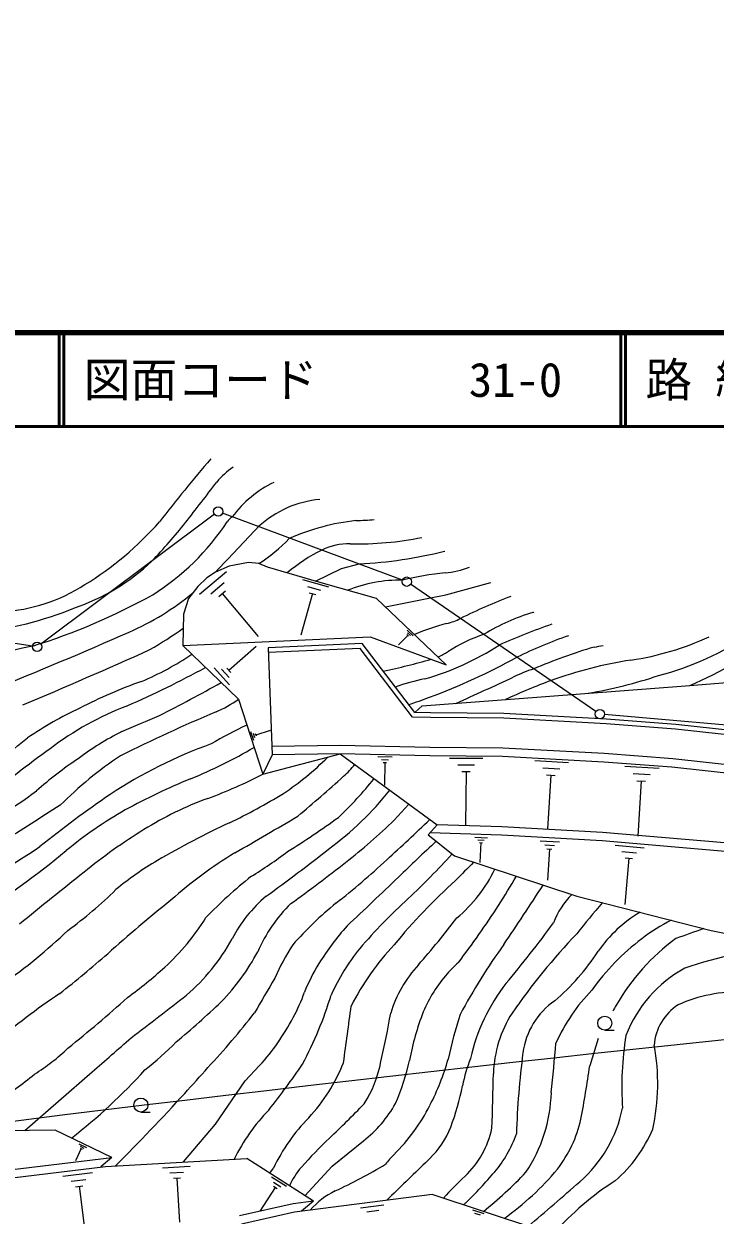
# Model space of a CAD drawing. Units: millimetres, scale not verified. Extents: x 40000 to 680000, y 20000 to 413049.
# Drawn here: x 113985 to 187836, y 285691 to 413049 of the extents above; entities that cross this region are included whole.
import ezdxf
from ezdxf.enums import TextEntityAlignment as Align

# ---------------------------------------------------------------- set-up
doc = ezdxf.new("R2010")
doc.units = ezdxf.units.MM
doc.header["$LTSCALE"] = 1000
for name, color, linetype, lineweight in [('M-BGD', 7, 'Continuous', 25), ('M-TTL', 2, 'Continuous', 140), ('M-TTL-LINE', 7, 'Continuous', 50)]:
    doc.layers.add(name, color=color, linetype=linetype, lineweight=lineweight)
doc.layers.add('M-TTL-TXT', color=7, linetype='Continuous')
doc.styles.add('ＭＳ ゴシック', font='')
doc.styles.get('ＭＳ ゴシック').set_extended_font_data('MS Gothic')

msp = doc.modelspace()

# ---------------------------------------------------------------- linework, layer by layer
at = {"layer": 'M-BGD'}
for p, q in [((134349, 360616), (115805, 346748)), ((154428, 353589), (135218, 360741)), ((132763, 352074), (135623, 354487)), ((133961, 352105), (135391, 353311)), ((143736, 353642), (146514, 352862)), ((144275, 352891), (145664, 352502)), ((175105, 339545), (155308, 353131)), ((134801, 351835), (135516, 352438)), ((135158, 352136), (139019, 347560)), ((144814, 352141), (143567, 347696)), ((144466, 352238), (145161, 352043)), ((114910, 346522), (95253, 349456)), ((154914, 347753), (155075, 347599)), ((154919, 348242), (155564, 347626)), ((154957, 347959), (155279, 347651)), ((135879, 343937), (138810, 346537)), ((154995, 347676), (154009, 346645)), ((135958, 342371), (134333, 344203)), ((135919, 343154), (135106, 344070)), ((136082, 343708), (135676, 344166)), ((194321, 337625), (176016, 339218)), ((138786, 337023), (140320, 337526)), ((138560, 336418), (138245, 337377)), ((138673, 336720), (138515, 337200)), ((138825, 336903), (138746, 337143)), ((147790, 335008), (140519, 334909)), ((140519, 334909), (139525, 332832)), ((151811, 334713), (153327, 334677)), ((152183, 334401), (152941, 334383)), ((152365, 334093), (152744, 334084)), ((152555, 334088), (152497, 331661)), ((159463, 334563), (163022, 334530)), ((160346, 333842), (162126, 333826)), ((168555, 334296), (172176, 334070)), ((178188, 333694), (181871, 333464)), ((160784, 333127), (161674, 333118)), ((161229, 333122), (161177, 327428)), ((169415, 333515), (171226, 333402)), ((169822, 332762), (170728, 332706)), ((170275, 332734), (169913, 326940)), ((179063, 332900), (180904, 332785)), ((179477, 332134), (180398, 332077)), ((179938, 332106), (179569, 326213)), ((155113, 329644), (153563, 327928)), ((162178, 326090), (163516, 326018)), ((162498, 325804), (163167, 325769)), ((162651, 325528), (162986, 325510)), ((162818, 325519), (162704, 323379)), ((169132, 325716), (171215, 325598)), ((169629, 325270), (170671, 325211)), ((169866, 324838), (170387, 324809)), ((170126, 324824), (169938, 321489)), ((177161, 325240), (180255, 324976)), ((177882, 324555), (179429, 324423)), ((178602, 323870), (178179, 318920)), ((178215, 323903), (178989, 323837)), ((175322, 304563), (174445, 301666)), ((176037, 305467), (177037, 305467)), ((114086, 294728), (121281, 301013)), ((126487, 296716), (127487, 296716)), ((119864, 293322), (120672, 292933)), ((119988, 293063), (120392, 292869)), ((120112, 292804), (119488, 291512)), ((120011, 292853), (120213, 292756)), ((123377, 291850), (122199, 290850)), ((144918, 287175), (137793, 291751)), ((128798, 290753), (131749, 290917)), ((140257, 290168), (140642, 290721)), ((118163, 289856), (121336, 290242)), ((119034, 289318), (120620, 289511)), ((129569, 290204), (131044, 290286)), ((129971, 289634), (130708, 289675)), ((130339, 289655), (130602, 284933)), ((140454, 289804), (142041, 288785)), ((140647, 289232), (141441, 288722)), ((119508, 288732), (120301, 288829)), ((119904, 288780), (120522, 283704)), ((140840, 288660), (139210, 286121)), ((140642, 288787), (141038, 288532)), ((144918, 287175), (143656, 286104)), ((149946, 286469), (152458, 286794)), ((150639, 286048), (151895, 286210)), ((161911, 286268), (163136, 285858)), ((162135, 285920), (162748, 285715))]:
    msp.add_line(p, q, dxfattribs=at)
for points in [[(130964, 346601), (150987, 347533), (159091, 344533), (151668, 351624), (145497, 353367), (140030, 354947), (139098, 355351), (137982, 355464), (135902, 355056), (134459, 354446), (133551, 353838), (132566, 352890), (131580, 351612), (131036, 349930), (130964, 346601), (136899, 340838), (139525, 332832), (147790, 335008)], [(145134, 353472), (147922, 354830), (149810, 355308)], [(152615, 350720), (157422, 351681), (159067, 352013), (163883, 353311)], [(184671, 342291), (194884, 343108), (198296, 343710), (206025, 346258), (210186, 347191), (213715, 347256), (220447, 346003), (223603, 345741), (229209, 345599), (231623, 345815), (237527, 347181), (242788, 348154), (245036, 348108), (247011, 347922), (251507, 346130), (258472, 342494), (272287, 335841), (288604, 327187), (298872, 321173)], [(295306, 320855), (279189, 322481), (263872, 324747), (245593, 327949), (231513, 331093), (216311, 334035), (205721, 335679), (198297, 336550), (183644, 338161), (176224, 338726), (165274, 339309), (157433, 339381), (155743, 339421), (150143, 346793), (140072, 346324), (140519, 334909)], [(295326, 320350), (279127, 321985), (263793, 324254), (245495, 327459), (231411, 330604), (216225, 333542), (205654, 335184), (198240, 336053), (183598, 337663), (176191, 338227), (165258, 338809), (157425, 338881), (155491, 338927), (149904, 346281), (140092, 345825)], [(198297, 336550), (183644, 338161), (176224, 338726), (165274, 339309), (157433, 339381), (155743, 339421), (156553, 340127), (166420, 340882), (184671, 342291), (194884, 343108)], [(155743, 339421), (156553, 340127), (166420, 340882), (184671, 342291)], [(325285, 318541), (321418, 318067), (316803, 317444), (310359, 316885), (305930, 316718), (296704, 316995), (278732, 318809), (263282, 321094), (244870, 324319), (230758, 327471), (215676, 330389), (205222, 332012), (197879, 332874), (183301, 334476), (175985, 335034), (165159, 335610), (157372, 335682), (147794, 335908), (140483, 335808)], [(296641, 316097), (278621, 317915), (263139, 320206), (244694, 323437), (230574, 326590), (215521, 329503), (205100, 331120), (197777, 331979), (183218, 333580), (175927, 334136), (165131, 334710), (157358, 334782), (147790, 335008)], [(147790, 335008), (158145, 327423), (157178, 326355), (159975, 324105), (173069, 319793), (187424, 316130), (195896, 314451), (215858, 313733), (234512, 313727), (238438, 314077), (246967, 314873), (245435, 315177), (230939, 317908), (227282, 318809), (215638, 320963), (195469, 324014), (175753, 325700), (165001, 326307), (157353, 326547)], [(315032, 316387), (298284, 313993), (282297, 313249), (275494, 313107), (252980, 314597), (245606, 316060), (231130, 318788), (227472, 319689), (215787, 321851), (195575, 324908), (175816, 326598), (165040, 327206), (158145, 327423)], [(131058, 291376), (134461, 295430), (137646, 300040), (139169, 301675)], [(123377, 291850), (117332, 294765), (97817, 294538), (77152, 292428), (67888, 289180)], [(143998, 287766), (146913, 290940), (150267, 293630)], [(68392, 285143), (69051, 285225), (70000, 285345), (70952, 285467), (71925, 285592), (72884, 285717), (73847, 285843), (74814, 285970), (75786, 286098), (76803, 286233), (123377, 291850)], [(68504, 284250), (69164, 284332), (70113, 284452), (71067, 284574), (72040, 284700), (73000, 284824), (73964, 284950), (74932, 285077), (75904, 285206), (76916, 285340), (122699, 290911), (137793, 291751)], [(168898, 284142), (157621, 287913), (142896, 286005), (137223, 284738)], [(144918, 287175), (142740, 286892), (137027, 285616)]]:
    msp.add_lwpolyline(points, dxfattribs=at)
for centre, radius in [((134750, 360916), 500), ((154896, 353414), 500), ((115404, 346449), 500), ((175518, 339262), 500), ((176037, 306217), 750), ((126487, 297466), 750)]:
    msp.add_circle(centre, radius, dxfattribs=at)
for centre, radius, start, end in [((173770, 373645), 39404, 311.84445, 311.84445), ((255303, 262454), 159876, 139.37664, 142.49054), ((141629, 358135), 9204, 125.13232, 139.92978), ((-48536, 501851), 229172, 321.67233, 323.03997), ((145916, 353199), 12022, 115.68337, 143.4709), ((146647, 351023), 11233, 95.31041, 132.46659), ((101641, 383654), 35908, 301.68245, 318.37216), ((86083, 395430), 57569, 316.25214, 321.67233), ((113796, 374245), 26244, 302.11352, 326.59053), ((-585083, 1040155), 993951, 316.37921, 316.76524), ((137401, 358675), 2034, 124.29466, 146.59053), ((152077, 336091), 23994, 96.24236, 113.93644), ((147925, 408663), 48745, 271.81373, 274.11288), ((133279, 344914), 13601, 297.34002, 297.34002), ((129359, 370489), 18000, 302.75614, 316.15946), ((149587, 392221), 34773, 268.79354, 281.49615), ((153371, 341353), 17180, 116.03489, 130.88653), ((148717, 350880), 6577, 88.79354, 116.03489), ((147324, 403106), 47862, 272.97704, 284.00688), ((122751, 475262), 123985, 286.95535, 286.98375), ((112013, 372087), 22721, 288.78586, 313.56034), ((162398, 319634), 34878, 95.61137, 103.20979), ((158050, 363887), 9589, 275.61137, 291.5877), ((110555, 368500), 18334, 273.37484, 302.84963), ((154316, 338008), 15581, 89.58765, 111.58952), ((94668, 411569), 68123, 287.28591, 299.05119), ((113651, 374525), 28916, 293.60888, 309.49775), ((188668, 292911), 63136, 111.02196, 116.36539), ((104216, 388381), 40715, 276.76699, 291.78968), ((157373, 356050), 7334, 284.19496, 296.36539), ((173923, 330696), 20194, 105.98903, 122.17355), ((183760, 308621), 44254, 110.19473, 110.36461), ((-52947, 750458), 440110, 291.80347, 293.88169), ((107187, 381566), 40804, 299.78417, 305.71066), ((164792, 326722), 22918, 104.19496, 113.34575), ((167884, 332936), 15582, 107.61074, 123.54274), ((193475, 282367), 70389, 109.15958, 114.06601), ((174021, 373402), 31014, 284.50312, 304.56407), ((134565, 253232), 95339, 101.8976, 112.27879), ((148407, 372004), 30187, 286.20709, 302.82451), ((189137, 299270), 51261, 109.34994, 116.00681), ((155171, 449759), 105214, 280.81099, 281.35048), ((174032, 376469), 31809, 278.70177, 294.42733), ((164414, 390089), 52067, 293.46536, 305.35653), ((-119012, 893600), 600371, 292.82516, 294.23781), ((113580, 373116), 33031, 293.14266, 303.76442), ((132285, 407911), 71391, 290.5199, 298.78349), ((155919, 350985), 6073, 292.26975, 303.54274), ((190364, 293299), 55317, 106.22607, 113.31541), ((82379, 437397), 106201, 293.68493, 298.70538), ((132571, 433935), 92249, 282.40395, 285.68203), ((175335, 323822), 21408, 108.70544, 115.0587), ((185587, 300973), 44566, 98.70177, 110.05224), ((141398, 299473), 45742, 108.92599, 117.95036), ((62186, 471187), 147770, 296.65675, 299.54501), ((160560, 323182), 20183, 100.64038, 109.96233), ((-44240, 793445), 497012, 294.28192, 295.0587), ((189938, 289055), 57254, 110.05224, 115.32171), ((165222, 393426), 52720, 279.87709, 288.31375), ((136839, 309204), 33110, 110.87459, 127.28428), ((129866, 350501), 11951, 292.88111, 306.04716), ((136721, 396060), 58736, 288.23181, 290.5199), ((135804, 305503), 37853, 114.74743, 124.4714), ((202426, 178569), 174665, 112.88111, 116.56008), ((-16799, 671124), 362396, 292.93848, 293.63372), ((157281, 296503), 45912, 115.10192, 120.49712), ((-113958, 617135), 361630, 308.00532, 309.1543), ((139121, 308612), 32301, 117.02925, 126.76786), ((198141, 223666), 138336, 126.02452, 129.65845), ((150863, 288956), 50042, 109.71602, 123.55504), ((112320, 380435), 51881, 292.045, 300.41689), ((153568, 330349), 5492, 123.2205, 123.2205), ((143090, 299698), 41873, 123.8158, 131.52608), ((146394, 301289), 40124, 123.36312, 135.30299), ((125006, 356029), 30275, 303.4986, 315.09101), ((139928, 341721), 12268, 312.01323, 320.17946), ((116352, 377653), 50457, 290.04049, 297.34002), ((16512, 478725), 196662, 310.12827, 312.01323), ((160613, 263201), 74911, 112.62665, 118.54126), ((127120, 351473), 32970, 306.0918, 321.91991), ((120894, 356569), 38943, 313.27488, 321.56982), ((85878, 370308), 49080, 295.71978, 306.87576), ((189450, 233518), 117579, 124.2929, 128.84945), ((146079, 296198), 36252, 110.06322, 122.11137), ((112190, 378177), 55840, 295.18657, 301.92181), ((739470, -655721), 1164931, 122.24848, 122.61144), ((147145, 289843), 45081, 119.68275, 129.43699), ((177466, 239191), 97712, 115.14102, 120.24058), ((-91887, 723648), 459946, 299.77624, 300.74723), ((84810, 415501), 107518, 302.23774, 305.72533), ((104622, 378879), 70649, 308.24807, 313.84713), ((-55855, 551160), 308652, 312.52283, 313.69433), ((157527, 277011), 58592, 121.61945, 129.30238), ((3929, 493502), 202126, 300.24686, 303.56998), ((15895, 490668), 211117, 305.95942, 308.23115), ((645345, -190191), 709637, 133.37005, 133.81989), ((60306, 394725), 91085, 301.89169, 309.71616), ((144501, 295739), 32256, 120.24058, 129.87405), ((160700, 284715), 46490, 121.32656, 131.82219), ((108739, 369278), 55830, 301.91081, 306.77447), ((89670, 391950), 92956, 308.3376, 312.74161), ((97065, 381072), 84556, 313.29675, 317.82558), ((375137, -58), 410890, 128.31101, 129.54519), ((14806, 494656), 217178, 306.01833, 307.94773), ((2667388, -2147200), 3518638, 135.39988, 135.44454), ((150023, 329637), 15889, 310.03159, 334.0277), ((171135, 280898), 52548, 128.73988, 135.84728), ((-446194, 947265), 866836, 313.31926, 313.81989), ((201676, 275303), 62127, 131.99725, 140.76522), ((86339, 369189), 93155, 327.25155, 329.50776), ((-111806, 502259), 334619, 325.89026, 327.19779), ((91495, 353346), 46089, 306.13449, 314.53777), ((149656, 308247), 15131, 130.32156, 152.56008), ((178654, 313859), 8662, 135.09533, 159.15131), ((611414, -3713397), 4040000, 93.57541, 97.57694), ((236355, 186480), 170390, 128.75226, 131.72944), ((153760, 307463), 16107, 134.27188, 156.62125), ((171230, 289599), 37919, 129.07076, 138.75732), ((199600, 270954), 65911, 132.52273, 138.98997), ((86339, 369189), 93155, 322.6646, 327.25155), ((328929, 189724), 200476, 139.80859, 141.03864), ((111518, 331148), 25816, 312.74766, 328.08943), ((76441, 381827), 105663, 318.95991, 322.47742), ((187329, 305496), 14652, 120.86735, 145.01018), ((192870, 298347), 21236, 117.2684, 127.31154), ((80245, 355975), 55361, 304.64334, 313.95827), ((171253, 296383), 30434, 138.35821, 147.77617), ((89659, 375035), 99597, 319.58178, 324.31893), ((236718, 171412), 153327, 109.06344, 110.25459), ((117093, 325712), 21823, 310.8467, 331.2617), ((161378, 302336), 22328, 146.69344, 157.1069), ((174494, 294990), 28687, 136.87974, 152.93346), ((219603, 275552), 66935, 144.29911, 151.83194), ((226835, 264990), 73982, 136.64193, 145.1264), ((195130, 295193), 25115, 127.05153, 144.58807), ((197403, 296510), 23259, 126.28712, 150.0058), ((24760, 426402), 149514, 308.50121, 311.04626), ((117699, 325234), 24129, 316.08207, 331.86092), ((168107, 299593), 23373, 141.30823, 155.65719), ((154684, 327269), 24594, 310.61769, 327.06397), ((201561, 261325), 53533, 96.44576, 108.49406), ((87619, 359051), 62544, 306.77019, 311.47389), ((166375, 300184), 24289, 149.22518, 157.36182), ((165751, 303495), 13139, 137.03253, 163.20863), ((170156, 301785), 14630, 131.79594, 138.39383), ((191353, 299837), 14003, 118.92622, 158.73549), ((250624, 243791), 128762, 148.52423, 150.42854), ((170156, 301785), 14630, 138.39383, 157.31405), ((127626, 315136), 17266, 331.15611, 341.06571), ((181447, 298019), 20237, 142.06675, 167.34171), ((188862, 295990), 19771, 135.91159, 155.81681), ((190537, 292974), 16604, 88.91464, 113.61806), ((162797, 242592), 80522, 123.94188, 130.24871), ((16835, 429988), 162365, 308.85782, 311.80102), ((-149248, 667388), 455016, 307.13576, 308.07644), ((51579, 397315), 121905, 310.19997, 313.23259), ((108255, 320849), 40270, 331.82893, 343.22627), ((175181, 302048), 7942, 124.39495, 172.64278), ((74643, 356745), 80847, 316.87356, 322.32762), ((-518145, 394488), 672671, 352.09627, 352.61653), ((73468, 320679), 80821, 346.72939, 350.46437), ((181319, 297672), 26520, 158.4154, 170.0997), ((207129, 292040), 48925, 162.01164, 167.80868), ((176977, 300403), 12841, 147.56567, 178.14869), ((197403, 296510), 23259, 150.0058, 151.84222), ((186989, 303418), 5690, 123.05842, 175.596), ((121138, 318074), 24373, 317.71439, 332.46219), ((-613972, 1148552), 1122016, 310.94212, 311.22441), ((211856, 299431), 33997, 170.71655, 183.88628), ((103833, 318982), 21426, 301.7791, 313.9404), ((102918, 331555), 38676, 308.36072, 314.99487), ((-307343, 345812), 479986, 354.37867, 355.01329), ((159703, 299729), 22003, 347.26384, 10.80867), ((130977, 308736), 18438, 316.79814, 338.53565), ((139818, 304394), 12520, 327.11863, 349.56855), ((129387, 308128), 26472, 336.64444, 347.12888), ((134512, 309279), 25739, 332.59894, 344.43427), ((177448, 296310), 16903, 158.68664, 169.03125), ((258203, 291328), 91653, 172.64278, 178.09251), ((85658, 336713), 46475, 303.08781, 309.33651), ((80875, 342860), 62076, 307.97443, 317.88176), ((-33868, 448959), 223188, 317.68675, 318.63921), ((75987, 347813), 81892, 321.58236, 325.84589), ((-169382, 306597), 333575, 358.00354, 359.00738), ((14886, 325165), 161280, 349.56855, 351.62184), ((135572, 304426), 25752, 338.80662, 349.03125), ((-33868, 448959), 223188, 314.93798, 317.68675), ((154018, 299291), 16325, 326.46223, 358.26122), ((154696, 282769), 20298, 135.77723, 153.97157), ((84368, 360527), 91168, 313.07, 316.34833), ((142110, 304067), 13246, 308.00895, 330.94773), ((139082, 306714), 20502, 314.76752, 333.08419), ((164233, 299836), 13969, 310.86108, 348.81872), ((159154, 281781), 20557, 135.79626, 154.22331), ((160063, 299007), 13777, 322.45882, 347.24232), ((150875, 298493), 9340, 313.6158, 338.80662), ((154250, 297065), 9962, 313.58541, 347.8922), ((154728, 298444), 12550, 319.58894, 341.10061), ((167237, 300783), 15127, 311.01007, 337.02344), ((183436, 255507), 53209, 133.7744, 138.41026), ((159849, 285777), 8988, 134.76752, 143.38633), ((147345, 301112), 13692, 314.11875, 316.75121), ((149209, 285884), 7445, 138.41026, 156.82144), ((121251, 343767), 61277, 295.10639, 300.80911), ((2421345, -2043937), 3252856, 134.11875, 134.21986), ((148071, 309715), 29834, 305.2444, 320.18477), ((187923, 261021), 39365, 132.91784, 137.6975), ((128138, 321083), 47472, 314.1545, 319.58894), ((134821, 321408), 45228, 308.65836, 316.49483), ((-75310, 570286), 375249, 310.39284, 311.50693), ((194540, 262355), 32120, 122.75017, 138.23564), ((150555, 281226), 7789, 115.10639, 140.09176), ((181296, 266332), 28840, 134.1545, 134.80922)]:
    msp.add_arc(centre, radius, start, end, dxfattribs=at)
at = {"layer": 'M-TTL'}
msp.add_line((680000, 380000), (40000, 380000), dxfattribs=at)
at = {"layer": 'M-TTL-LINE'}
for p, q in [((117750, 380000), (117750, 370000)), ((118250, 380000), (118250, 370000)), ((177750, 380000), (177750, 370000)), ((178250, 380000), (178250, 370000)), ((40000, 370000), (680000, 370000))]:
    msp.add_line(p, q, dxfattribs=at)

# ---------------------------------------------------------------- texts
at = {"layer": 'M-TTL-TXT', "style": 'ＭＳ ゴシック'}
for s, p in [('図面コード', (120380, 375000)), ('路 線 名', (180380, 375000)), ('31-0', (161521, 375000))]:
    msp.add_text(s, height=3666, dxfattribs=at).set_placement(p, align=Align.MIDDLE_LEFT)

doc.saveas('drawing.dxf')
